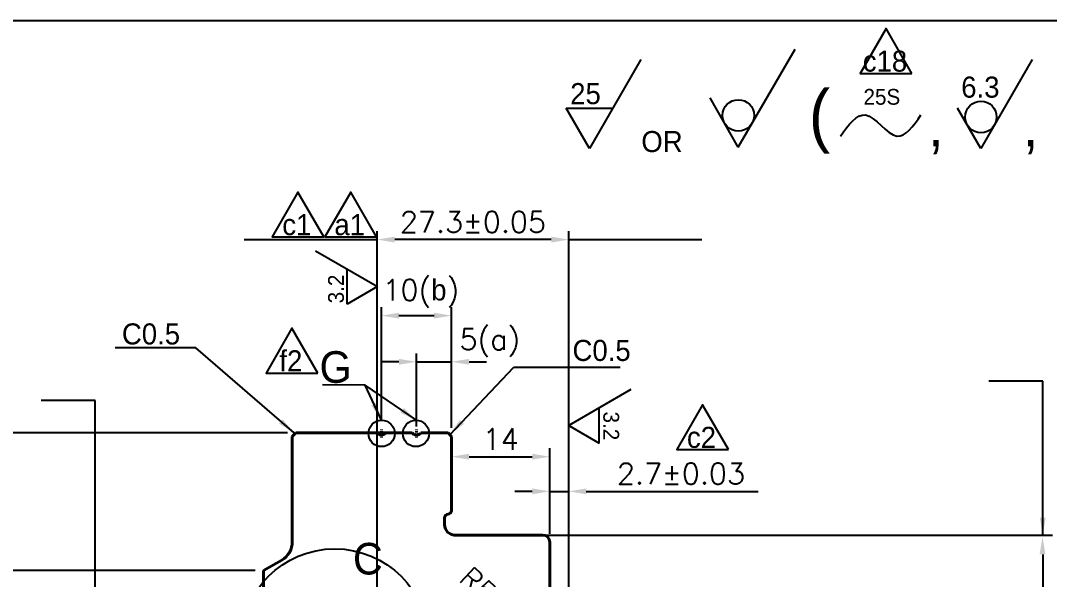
# Model space of a CAD drawing. Extents: x 3807 to 5911, y -3458 to 20.
# Drawn here: x 5178.3 to 5325, y -3135.8 to -3056.2 of the extents above; entities that cross this region are included whole.
import ezdxf

# ---------------------------------------------------------------- set-up
doc = ezdxf.new("R2010")
doc.units = 0
doc.header["$MEASUREMENT"] = 0
doc.header["$PDSIZE"] = 0.01
doc.linetypes.add('CENTERX2', pattern=[4, 2.5, -0.5, 0.5, -0.5])
doc.layers.get('0').update_dxf_attribs({"linetype": 'CONTINUOUS'})
doc.layers.get('DEFPOINTS').update_dxf_attribs({"linetype": 'CONTINUOUS'})
for name, color, linetype in [('4', 4, 'CONTINUOUS'), ('5', 5, 'CONTINUOUS'), ('치수', 4, 'CONTINUOUS')]:
    doc.layers.add(name, color=color, linetype=linetype)
doc.layers.add('외형선', color=3, linetype='CONTINUOUS', lineweight=40)
doc.styles.get("Standard").update_dxf_attribs({"font": 'Dotum.ttf', "height": 5})
doc.styles.add('글씨', font='Dotum.ttf', dxfattribs={"height": 3})
doc.styles.add('치수', font='romans.shx', dxfattribs={"height": 3})
doc.dimstyles.get("Standard").update_dxf_attribs({"dimtxt": 0.18, "dimasz": 0.18, "dimexe": 0.18, "dimexo": 0.0625, "dimgap": 0.09, "dimtad": 0, "dimtih": 1, "dimtoh": 1, "dimdec": 4, "dimzin": 0, "dimdsep": 46, "dimtxsty": 'STANDARD', "dimcen": 0.09, "dimadec": 0, "dimazin": 0, "dimtfac": 1, "dimtdec": 4, "dimtofl": 0, "dimtmove": 0, "dimatfit": 3, "dimfxl": 1, "dimtolj": 1, "dimtzin": 0, "dimarcsym": 0})

# ---------------------------------------------------------------- blocks, each defined once
blk = doc.blocks.new('*D406')
at = {"layer": 'DEFPOINTS', "color": 0, "transparency": 16777216}
for p in [(5217.58, -3114.95), (5164.5, -3263.05), (5217.48, -3263.05)]:
    blk.add_point(p, dxfattribs=at)
at = {"layer": '치수', "lineweight": -2, "transparency": 16777216}
for p, q in [((5216.38, -3114.95), (5163.3, -3114.95)), ((5164.5, -3117.45), (5164.5, -3260.55)), ((5216.28, -3263.05), (5163.3, -3263.05))]:
    blk.add_line(p, q, dxfattribs=at)
at = {"layer": '치수', "transparency": 16777216}
for points in [[(5164.08, -3117.45), (5164.91, -3117.45), (5164.5, -3114.95)], [(5164.08, -3260.55), (5164.91, -3260.55), (5164.5, -3263.05)]]:
    blk.add_solid(points, dxfattribs=at)
at = {"layer": '치수', "transparency": 16777216, "insert": (5161.05, -3189), "char_height": 3, "attachment_point": 5, "rotation": 90, "style": '치수'}
blk.add_mtext('\\A1;{\\C4;%%CD \\H0.7x;\\S 0^ -0.05;}', dxfattribs=at)
blk = doc.blocks.new('*D407')
at = {"layer": 'DEFPOINTS', "color": 0, "transparency": 16777216}
for p in [(5212.98, -3134.56), (5175.02, -3243.45), (5212.98, -3243.45)]:
    blk.add_point(p, dxfattribs=at)
at = {"layer": '치수', "lineweight": -2, "transparency": 16777216}
for p, q in [((5211.78, -3134.56), (5173.82, -3134.56)), ((5175.02, -3137.06), (5175.02, -3240.95)), ((5211.78, -3243.45), (5173.82, -3243.45))]:
    blk.add_line(p, q, dxfattribs=at)
at = {"layer": '치수', "transparency": 16777216}
for points in [[(5174.6, -3137.06), (5175.44, -3137.06), (5175.02, -3134.56)], [(5174.6, -3240.95), (5175.44, -3240.95), (5175.02, -3243.45)]]:
    blk.add_solid(points, dxfattribs=at)
at = {"layer": '치수', "transparency": 16777216, "insert": (5172.52, -3189), "char_height": 3, "attachment_point": 5, "rotation": 90, "style": '치수'}
blk.add_mtext('\\A1;{\\C4;%%C108.88%%P0.05}', dxfattribs=at)
blk = doc.blocks.new('*D411')
at = {"layer": 'DEFPOINTS', "color": 0, "transparency": 16777216}
for p in [(5229.18, -3087.42), (5229.18, -3142.49), (5256.48, -3164.4)]:
    blk.add_point(p, dxfattribs=at)
at = {"layer": '치수', "lineweight": -2, "transparency": 16777216}
for p, q in [((5229.18, -3141.29), (5229.18, -3086.22)), ((5256.48, -3163.2), (5256.48, -3086.22)), ((5253.98, -3087.42), (5231.68, -3087.42))]:
    blk.add_line(p, q, dxfattribs=at)
at = {"layer": '치수', "transparency": 16777216}
for points in [[(5231.68, -3087), (5231.68, -3087.84), (5229.18, -3087.42)], [(5253.98, -3087), (5253.98, -3087.84), (5256.48, -3087.42)]]:
    blk.add_solid(points, dxfattribs=at)
at = {"layer": '치수', "transparency": 16777216, "insert": (5242.83, -3084.92), "char_height": 3, "attachment_point": 5, "style": '치수'}
blk.add_mtext('\\A1;27.3%%P0.05', dxfattribs=at)
blk = doc.blocks.new('*D412')
at = {"layer": 'DEFPOINTS', "color": 0, "transparency": 16777216}
for p in [(5239.78, -3104.82), (5234.78, -3115.25), (5239.78, -3115.45)]:
    blk.add_point(p, dxfattribs=at)
at = {"layer": '치수', "lineweight": -2, "transparency": 16777216}
for p, q in [((5234.78, -3114.05), (5234.78, -3103.62)), ((5239.78, -3114.25), (5239.78, -3103.62)), ((5232.28, -3104.82), (5229.78, -3104.82)), ((5234.78, -3104.82), (5239.78, -3104.82)), ((5242.28, -3104.82), (5244.78, -3104.82))]:
    blk.add_line(p, q, dxfattribs=at)
at = {"layer": '치수', "transparency": 16777216}
for points in [[(5232.28, -3104.41), (5232.28, -3105.24), (5234.78, -3104.82)], [(5242.28, -3104.41), (5242.28, -3105.24), (5239.78, -3104.82)]]:
    blk.add_solid(points, dxfattribs=at)
at = {"layer": '치수', "transparency": 16777216, "insert": (5245.22, -3102.12), "char_height": 3, "attachment_point": 5, "style": '치수'}
blk.add_mtext('\\A1;5(a)', dxfattribs=at)
blk = doc.blocks.new('*D413')
at = {"layer": 'DEFPOINTS', "color": 0, "transparency": 16777216}
for p in [(5246.62, -3140.42), (5250.28, -3143.83)]:
    blk.add_point(p, dxfattribs=at)
at = {"layer": '치수', "lineweight": -2, "transparency": 16777216}
blk.add_line((5250.28, -3143.83), (5248.45, -3142.12), dxfattribs=at)
at = {"layer": '치수', "transparency": 16777216}
blk.add_solid([(5248.74, -3141.82), (5248.17, -3142.43), (5246.62, -3140.42)], dxfattribs=at)
at = {"layer": '치수', "transparency": 16777216, "insert": (5243.56, -3136.65), "char_height": 3, "attachment_point": 5, "rotation": 316.9903, "style": '치수'}
blk.add_mtext('\\A1;R5', dxfattribs=at)
blk = doc.blocks.new('*D414')
at = {"layer": 'DEFPOINTS', "color": 0, "transparency": 16777216}
for p in [(5253.78, -3118.34), (5239.78, -3122.61), (5253.78, -3130.5)]:
    blk.add_point(p, dxfattribs=at)
at = {"layer": '치수', "lineweight": -2, "transparency": 16777216}
for p, q in [((5239.78, -3121.41), (5239.78, -3117.14)), ((5253.78, -3129.3), (5253.78, -3117.14)), ((5242.28, -3118.34), (5251.28, -3118.34))]:
    blk.add_line(p, q, dxfattribs=at)
at = {"layer": '치수', "transparency": 16777216}
for points in [[(5242.28, -3117.92), (5242.28, -3118.75), (5239.78, -3118.34)], [(5251.28, -3117.92), (5251.28, -3118.75), (5253.78, -3118.34)]]:
    blk.add_solid(points, dxfattribs=at)
at = {"layer": '치수', "transparency": 16777216, "insert": (5246.78, -3115.84), "char_height": 3, "attachment_point": 5, "style": '치수'}
blk.add_mtext('\\A1;14', dxfattribs=at)
blk = doc.blocks.new('*D400')
at = {"layer": 'DEFPOINTS', "color": 0, "transparency": 16777216}
for p in [(5256.48, -3123.27), (5253.78, -3130.5), (5256.48, -3164.4)]:
    blk.add_point(p, dxfattribs=at)
at = {"layer": '치수', "lineweight": -2, "transparency": 16777216}
for p, q in [((5251.28, -3123.27), (5248.78, -3123.27)), ((5253.78, -3129.3), (5253.78, -3122.07)), ((5253.78, -3123.27), (5256.48, -3123.27)), ((5256.48, -3163.2), (5256.48, -3122.07)), ((5258.98, -3123.27), (5283.48, -3123.27))]:
    blk.add_line(p, q, dxfattribs=at)
at = {"layer": '치수', "transparency": 16777216}
for points in [[(5251.28, -3122.86), (5251.28, -3123.69), (5253.78, -3123.27)], [(5258.98, -3122.86), (5258.98, -3123.69), (5256.48, -3123.27)]]:
    blk.add_solid(points, dxfattribs=at)
at = {"layer": '치수', "transparency": 16777216, "insert": (5272.48, -3120.77), "char_height": 3, "attachment_point": 5, "style": '치수'}
blk.add_mtext('\\A1;2.7%%P0.03', dxfattribs=at)
blk = doc.blocks.new('*D429')
at = {"layer": 'DEFPOINTS', "color": 0, "transparency": 16777216}
for p in [(5239.78, -3098.25), (5239.78, -3106.47), (5229.78, -3114.45)]:
    blk.add_point(p, dxfattribs=at)
at = {"layer": '치수', "lineweight": -2, "transparency": 16777216}
for p, q in [((5229.78, -3113.25), (5229.78, -3097.05)), ((5239.78, -3105.27), (5239.78, -3097.05)), ((5232.28, -3098.25), (5237.28, -3098.25))]:
    blk.add_line(p, q, dxfattribs=at)
at = {"layer": '치수', "transparency": 16777216}
for points in [[(5232.28, -3097.83), (5232.28, -3098.66), (5229.78, -3098.25)], [(5237.28, -3097.83), (5237.28, -3098.66), (5239.78, -3098.25)]]:
    blk.add_solid(points, dxfattribs=at)
at = {"layer": '치수', "transparency": 16777216, "insert": (5235.4, -3095.09), "char_height": 3, "attachment_point": 5, "style": '치수'}
blk.add_mtext('\\A1;10({\\fGulim|b0|i0|c129|p50;b})', dxfattribs=at)

msp = doc.modelspace()

# ---------------------------------------------------------------- linework, layer by layer
at = {"color": 0}
msp.add_line((5060.2768, -3056.2294), (5627.9421, -3056.2294), dxfattribs=at)
at = {"color": 4}
for p, q in [((5280.6513, -3074.2323), (5288.7572, -3060.2894)), ((5266.759, -3061.7713), (5259.4325, -3074.4612)), ((5322.5534, -3061.7713), (5315.2269, -3074.4612)), ((5280.6513, -3074.2323), (5276.6403, -3067.2366)), ((5259.4325, -3074.4612), (5256.095, -3068.6805)), ((5256.095, -3068.6805), (5262.7699, -3068.6805)), ((5315.2269, -3074.4612), (5311.8894, -3068.6805))]:
    msp.add_line(p, q, dxfattribs=at)
for centre in [(5280.654, -3069.7309), (5315.2296, -3069.9597)]:
    msp.add_circle(centre, 2.2364, dxfattribs=at)
at = {"layer": '5', "color": 131}
for p, q in [((5324.0459, -3107.5669), (5316.359, -3107.5669)), ((5324.0459, -3129.5033), (5324.0459, -3107.5669))]:
    msp.add_line(p, q, dxfattribs=at)
at = {"layer": '5', "color": 1}
for points in [[(5305.3953, -3063.7413), (5301.7112, -3057.3603), (5298.0271, -3063.7413)], [(5221.5682, -3087.033), (5217.8841, -3080.652), (5214.2, -3087.033)], [(5229.1004, -3087.033), (5225.4163, -3080.652), (5221.7322, -3087.033)], [(5220.7184, -3106.427), (5217.0343, -3100.0459), (5213.3502, -3106.427)], [(5279.2452, -3117.3266), (5275.5611, -3110.9455), (5271.877, -3117.3266)]]:
    msp.add_lwpolyline(points, close=True, dxfattribs=at)
at = {"layer": '외형선', "color": 1, "linetype": 'CENTERX2', "ltscale": 0.05}
for p, q in [((5229.7797, -3114.4533), (5229.7797, -3115.5992)), ((5234.7797, -3114.4533), (5234.7797, -3115.5992))]:
    msp.add_line(p, q, dxfattribs=at)
at = {"layer": '외형선'}
for p, q in [((5217.0797, -3115.4533), (5217.5797, -3114.9533)), ((5217.0797, -3130.4619), (5217.0797, -3115.4533)), ((5217.5797, -3114.9533), (5234.1552, -3114.9533)), ((5235.4042, -3114.9533), (5239.2797, -3114.9533)), ((5239.7797, -3115.4533), (5239.2797, -3114.9533)), ((5239.7797, -3115.4533), (5239.7797, -3125.9874)), ((5238.7797, -3128.0033), (5238.7797, -3127.0516)), ((5239.4507, -3126.4572), (5239.1087, -3126.5817)), ((5241.1797, -3129.5033), (5240.0852, -3129.5033)), ((5252.7797, -3129.5033), (5241.1797, -3129.5033)), ((5253.7797, -3130.5033), (5253.7797, -3160.6039)), ((5215.5797, -3133.0599), (5212.9797, -3134.561)), ((5212.9797, -3243.4456), (5212.9797, -3134.561))]:
    msp.add_line(p, q, dxfattribs=at)
for centre, radius, start, end in [((5229.7797, -3114.4533), 0.8, 218.682187, 293.49422), ((5229.7742, -3114.4439), 0.8108, 315.03779, 320.985687), ((5234.7797, -3114.4533), 0.8, 218.682187, 293.49422), ((5234.7742, -3114.4439), 0.8108, 315.03779, 320.985687), ((5239.2797, -3125.9874), 0.5, 290, 0), ((5239.2797, -3127.0516), 0.5, 110, 180), ((5240.2797, -3128.0033), 1.5, 180, 270), ((5214.0797, -3130.4619), 3, 300, 0), ((5252.7797, -3130.5033), 1, 0, 90)]:
    msp.add_arc(centre, radius, start, end, dxfattribs=at)
for points in [[(5230.0986, -3115.187), (5230.1909, -3115.1469), (5230.277, -3115.0882), (5230.3479, -3115.0168)], [(5235.0986, -3115.187), (5235.1909, -3115.1469), (5235.277, -3115.0882), (5235.3479, -3115.0168)]]:
    msp.add_open_spline(points, degree=3, dxfattribs=at)
at = {"layer": '치수', "color": 131}
for p, q in [((5210.1967, -3087.4213), (5229.1797, -3087.4213)), ((5256.4797, -3087.4213), (5275.4627, -3087.4213)), ((5220.3897, -3089.007), (5229.2252, -3094.1081)), ((5224.8897, -3096.6112), (5224.8897, -3091.605)), ((5229.2252, -3094.1081), (5224.8897, -3096.6112)), ((5265.3152, -3108.7823), (5256.4797, -3113.8834)), ((5188.9743, -3110.3485), (5181.2874, -3110.3485)), ((5188.9743, -3138.9979), (5188.9743, -3110.3485)), ((5260.8152, -3116.3865), (5260.8152, -3111.3803)), ((5256.4797, -3113.8834), (5260.8152, -3116.3865)), ((5252.7797, -3129.5033), (5325.4221, -3129.5033)), ((5324.0565, -3132.2481), (5324.0565, -3160.8975))]:
    msp.add_line(p, q, dxfattribs=at)
at = {"layer": '치수'}
msp.add_line((5248.6315, -3105.5756), (5263.8274, -3105.5756), dxfattribs=at)
for centre, radius in [((5229.8075, -3115.0245), 1.8781), ((5234.6997, -3115.0245), 1.8781), ((5223.1314, -3144.815), 13.3545)]:
    msp.add_circle(centre, radius, dxfattribs=at)
msp.add_open_spline([(5295.2258, -3072.6653), (5296.3697, -3071.0758), (5298.8476, -3067.6328), (5303.1657, -3074.6865), (5305.5814, -3071.2401), (5306.6853, -3069.6653)], degree=3, knots=[0, 0, 0, 0, 4.63802296, 10.04634987, 14.59747985, 14.59747985, 14.59747985, 14.59747985], dxfattribs=at)
at = {"layer": '치수', "color": 131}
for points in [[(5323.6292, -3127.0033), (5324.4625, -3127.0033), (5324.0459, -3129.5033)], [(5323.5949, -3132.2481), (5324.4283, -3132.2481), (5324.0116, -3129.7481)]]:
    msp.add_solid(points, dxfattribs=at)

# ---------------------------------------------------------------- texts
at = {"color": 4, "style": '글씨'}
for p in [(5307.7149, -3074.1482), (5321.2312, -3074.1482)]:
    msp.add_text(',', height=6, dxfattribs=at).set_placement(p)
at = {"layer": '4', "color": 0, "style": '글씨'}
for s, p in [('G', (5220.9611, -3107.8137)), ('C', (5225.7224, -3135.1113))]:
    msp.add_text(s, height=4.5, dxfattribs=at).set_placement(p)
at = {"layer": '5', "color": 1, "char_height": 3, "attachment_point": 1, "style": '글씨'}
for s, insert in [('\\pxqc;c18', (5296.9939, -3060.4966)), ('\\pxqc;c1', (5213.1668, -3083.7883)), ('\\pxqc;a1', (5220.699, -3083.7883)), ('\\pxqc;f2', (5212.317, -3103.1823)), ('\\pxqc;c2', (5270.8438, -3114.0818))]:
    msp.add_mtext_dynamic_manual_height_columns(s, width=9.116457, gutter_width=15, heights=[0], dxfattribs=dict(at, insert=insert))
at = {"layer": '치수', "color": 131, "attachment_point": 1, "style": '글씨'}
for s, width, insert, char_height in [('6.3', 16.678866, (5312.4215, -3064.2055), 3), ('25', 16.678866, (5256.6889, -3065.1315), 3), ('(                    )', 70.807878, (5290.7108, -3066.0838), 7), ('OR', 16.678866, (5266.8281, -3071.9556), 3), ('C0.5', 16.678866, (5192.7949, -3099.3521), 3)]:
    msp.add_mtext_dynamic_manual_height_columns(s, width=width, gutter_width=15, heights=[0], dxfattribs=dict(at, insert=insert, char_height=char_height))
at = {"layer": '치수', "attachment_point": 1, "style": '글씨'}
for s, insert, char_height in [('25S', (5298.4916, -3065.963), 2.25), ('C0.5', (5257.017, -3101.7028), 3)]:
    msp.add_mtext_dynamic_manual_height_columns(s, width=16.678866, gutter_width=15, heights=[0], dxfattribs=dict(at, insert=insert, char_height=char_height))
at = {"layer": '치수', "color": 131, "char_height": 2.25, "attachment_point": 1, "style": '글씨'}
for insert, rotation in [((5222.1801, -3096.4957), 90), ((5263.6621, -3111.903), 270)]:
    msp.add_mtext_dynamic_manual_height_columns('3.2', width=16.678866, gutter_width=15, heights=[0], dxfattribs=dict(at, insert=insert, rotation=rotation))

# ---------------------------------------------------------------- dimensions: what is measured, and where the dimension line sits
at = {"layer": '치수'}
dim = msp.add_linear_dim(base=(5229.1797, -3087.4213), p1=(5256.4797, -3164.4033), p2=(5229.1797, -3142.4939), text='<>%%P0.05', dimstyle='Standard', override={"dimtxt": 3, "dimasz": 2.5, "dimexe": 1.2, "dimexo": 1.2, "dimgap": 1, "dimtad": 1, "dimtih": 0, "dimtoh": 0, "dimdec": 3, "dimzin": 8, "dimtxsty": '치수', "dimcen": 0.12, "dimclrd": 256, "dimclre": 256, "dimclrt": 256, "dimazin": 2, "dimtdec": 3, "dimtofl": 1, "dimtmove": 2}, dxfattribs=at)
dim.commit()
dim.dimension.update_dxf_attribs({"geometry": '*D411', "text_midpoint": (5242.8297, -3084.9213)})
for base, p1, p2, text, override, picture, middle in [((5239.7797, -3098.2466), (5229.7797, -3114.4533), (5239.7797, -3106.4672), '<>({\\fGulim|b0|i0|c129|p50;b})', {"dimtxt": 3, "dimasz": 2.5, "dimexe": 1.2, "dimexo": 1.2, "dimgap": 0.1, "dimtad": 1, "dimtih": 0, "dimtoh": 0, "dimdec": 3, "dimzin": 8, "dimtxsty": '치수', "dimcen": 0.12, "dimclrd": 256, "dimclre": 256, "dimclrt": 256, "dimazin": 2, "dimtdec": 3, "dimtofl": 1, "dimtmove": 2}, '*D429', (5235.3951, -3095.0907)), ((5239.7797, -3104.8246), (5234.7797, -3115.2533), (5239.7797, -3115.4533), '<>(a)', {"dimtxt": 3, "dimasz": 2.5, "dimexe": 1.2, "dimexo": 1.2, "dimgap": 0.1, "dimtad": 1, "dimtih": 0, "dimtoh": 0, "dimdec": 3, "dimzin": 8, "dimtxsty": '치수', "dimcen": 0.12, "dimclrd": 256, "dimclre": 256, "dimclrt": 256, "dimazin": 2, "dimtdec": 3, "dimtofl": 1, "dimtmove": 2}, '*D412', (5245.2187, -3102.1246)), ((5256.4797, -3123.2748), (5253.7797, -3130.5033), (5256.4797, -3164.4033), '<>%%P0.03', {"dimtxt": 3, "dimasz": 2.5, "dimexe": 1.2, "dimexo": 1.2, "dimgap": 1, "dimtad": 1, "dimtih": 0, "dimtoh": 0, "dimdec": 3, "dimzin": 8, "dimtxsty": '치수', "dimcen": 0.12, "dimclrd": 256, "dimclre": 256, "dimclrt": 256, "dimazin": 2, "dimtdec": 3, "dimtofl": 1}, '*D400', (5272.4797, -3123.2748))]:
    dim = msp.add_linear_dim(base=base, p1=p1, p2=p2, text=text, dimstyle='Standard', override=override, dxfattribs=at)
    dim.commit()
    dim.dimension.update_dxf_attribs({"geometry": picture, "text_midpoint": middle, "dimtype": 160})
dim = msp.add_linear_dim(base=(5253.7797, -3118.3357), p1=(5239.7797, -3122.6067), p2=(5253.7797, -3130.5033), dimstyle='Standard', override={"dimtxt": 3, "dimasz": 2.5, "dimexe": 1.2, "dimexo": 1.2, "dimgap": 1, "dimtad": 1, "dimtih": 0, "dimtoh": 0, "dimdec": 3, "dimzin": 8, "dimtxsty": '치수', "dimcen": 0.12, "dimclrd": 256, "dimclre": 256, "dimclrt": 256, "dimazin": 2, "dimtdec": 3, "dimtofl": 1, "dimtmove": 2}, dxfattribs=at)
dim.commit()
dim.dimension.update_dxf_attribs({"geometry": '*D414', "text_midpoint": (5246.7797, -3115.8357)})
for base, p1, p2, text, picture, middle in [((5164.4983, -3263.0533), (5217.5797, -3114.9533), (5217.4797, -3263.0533), '{\\C4;%%CD \\H0.7x;\\S 0^ -0.05;}', '*D406', (5161.0483, -3189.0033)), ((5175.0198, -3243.4456), (5212.9797, -3134.561), (5212.9797, -3243.4456), '{\\C4;%%C108.88%%P0.05}', '*D407', (5172.5198, -3189.0033))]:
    dim = msp.add_linear_dim(base=base, p1=p1, p2=p2, angle=90, text=text, dimstyle='Standard', override={"dimtxt": 3, "dimasz": 2.5, "dimexe": 1.2, "dimexo": 1.2, "dimgap": 1, "dimtad": 1, "dimtih": 0, "dimtoh": 0, "dimdec": 3, "dimzin": 8, "dimtxsty": '치수', "dimcen": 0.12, "dimclrd": 256, "dimclre": 256, "dimclrt": 256, "dimazin": 2, "dimtdec": 3, "dimtofl": 1, "dimtmove": 2}, dxfattribs=at)
    dim.commit()
    dim.dimension.update_dxf_attribs({"geometry": picture, "text_midpoint": middle})
dim = msp.add_radius_dim(center=(5250.2797, -3143.8286), mpoint=(5246.6235, -3140.418), dimstyle='Standard', override={"dimtxt": 3, "dimasz": 2.5, "dimexe": 1.2, "dimexo": 1.2, "dimgap": 1, "dimtad": 1, "dimtih": 0, "dimtoh": 0, "dimdec": 3, "dimzin": 8, "dimtxsty": '치수', "dimcen": 0.12, "dimclrd": 256, "dimclre": 256, "dimclrt": 256, "dimazin": 2, "dimtdec": 3, "dimtofl": 1, "dimtmove": 2}, dxfattribs=at)
dim.commit()
dim.dimension.update_dxf_attribs({"geometry": '*D413', "text_midpoint": (5243.5582, -3136.6519), "dimtype": 164})

# ---------------------------------------------------------------- leaders
at = {"layer": '치수', "color": 131}
for points, override in [([(5217.3434, -3114.9533), (5203.3115, -3102.8518), (5191.8288, -3102.8163)], {"dimtxt": 3, "dimasz": 2.5, "dimexe": 1.2, "dimexo": 1.2, "dimgap": 1, "dimtad": 0, "dimtih": 0, "dimtoh": 0, "dimdec": 3, "dimzin": 8, "dimtxsty": '치수', "dimcen": 0.12, "dimclrd": 4, "dimclre": 4, "dimclrt": 4, "dimazin": 2, "dimtdec": 3, "dimtofl": 1, "dimtmove": 2}), ([(5239.5297, -3115.2033), (5248.6315, -3105.5756)], {"dimtxt": 3, "dimasz": 2.5, "dimexe": 1.2, "dimexo": 1.2, "dimgap": 1, "dimtih": 0, "dimtoh": 0, "dimdec": 3, "dimzin": 8, "dimtxsty": '치수', "dimcen": 0.12, "dimclrd": 4, "dimclre": 4, "dimclrt": 4, "dimazin": 2, "dimtdec": 3, "dimtofl": 1, "dimtmove": 2}), ([(5229.7797, -3113.1466), (5227.4741, -3108.1594), (5221.3776, -3108.1239)], {"dimtxt": 3, "dimasz": 2.5, "dimexe": 1.2, "dimexo": 1.2, "dimgap": 1, "dimtad": 0, "dimtih": 0, "dimtoh": 0, "dimdec": 3, "dimzin": 8, "dimtxsty": '치수', "dimcen": 0.12, "dimclrd": 4, "dimclre": 4, "dimclrt": 4, "dimazin": 2, "dimtdec": 3, "dimtofl": 1, "dimtmove": 2})]:
    msp.add_leader(points, dimstyle='Standard', override=override, dxfattribs=at)
at = {"layer": '치수'}
msp.add_leader([(5234.7797, -3113.1481), (5227.4741, -3108.1594)], dimstyle='Standard', override={"dimtxt": 3, "dimasz": 2.5, "dimexe": 1.2, "dimexo": 1.2, "dimgap": 1, "dimtad": 0, "dimtih": 0, "dimtoh": 0, "dimdec": 3, "dimzin": 8, "dimtxsty": '치수', "dimcen": 0.12, "dimclrd": 4, "dimclre": 4, "dimclrt": 4, "dimazin": 2, "dimtdec": 3, "dimtofl": 1, "dimtmove": 2}, dxfattribs=at)

doc.saveas('drawing.dxf')
